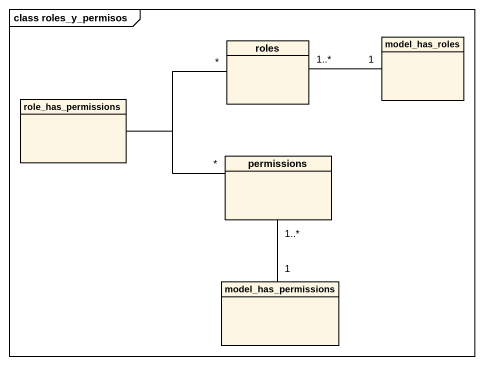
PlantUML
@startuml
mainframe class roles_y_permisos
hide circle
hide empty members
class model_has_roles
class roles
class role_has_permissions
class permissions
class model_has_permissions
roles "1..*" -right- "1" model_has_roles
roles "*" -left- role_has_permissions
permissions "*" -left- role_has_permissions
permissions "1..*" -- "1" model_has_permissions
@enduml
